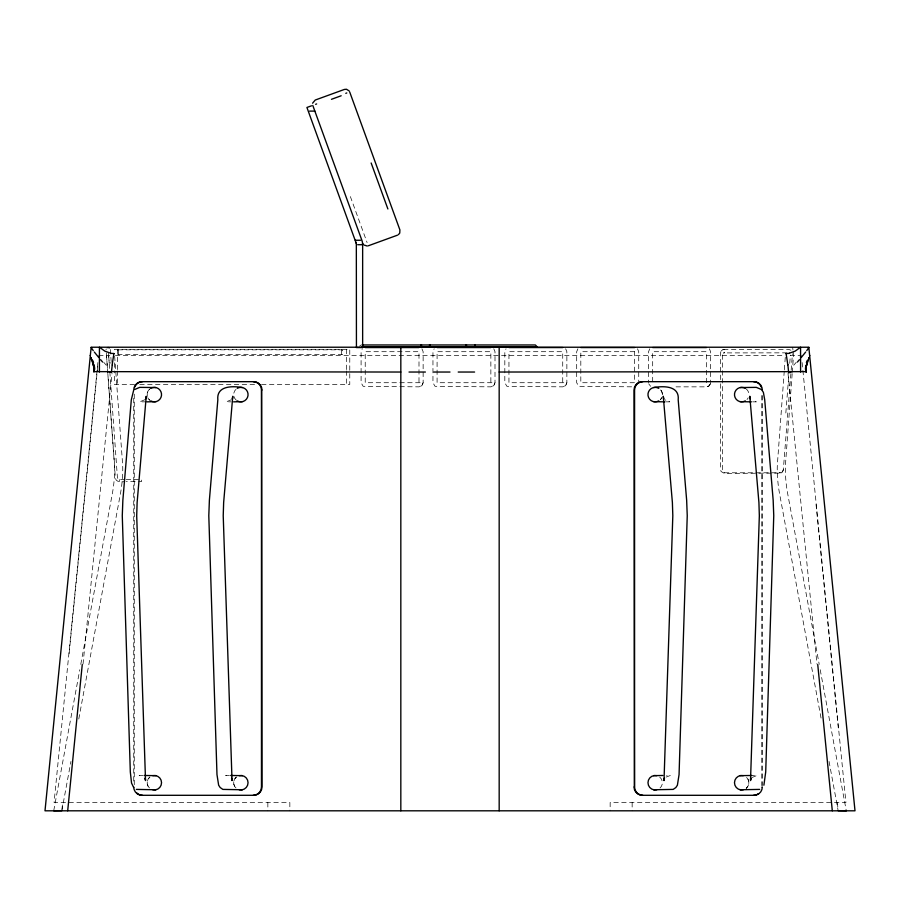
<?xml version="1.0" encoding="UTF-8"?>
<svg xmlns="http://www.w3.org/2000/svg" width="900" height="900" viewBox="0 0 900 900"><rect width="100%" height="100%" fill="white"/><g stroke="black" fill="none" stroke-linecap="round" stroke-linejoin="round"><path stroke-width="0.67" stroke-dasharray="4.5 3.38" d="M784.26 371.048L777.42 463.748A25.852 4.478 84.2 0 0 779.479 493.2L821.216 719.01M784.361 369.697L785.351 356.265M792.169 373.714L785.52 463.725A25.852 4.478 84.2 0 0 787.59 493.189L819.225 664.357M792.259 372.375L793.508 355.5L793.08 351.338M785.835 412.976L788.985 372.994M789.739 363.353L790.391 355.072M720.428 383.782L720.428 469.26L721.102 471.532L724.387 473.4L780.705 473.119L782.46 471.825L783.337 469.586L792.45 353.779M421.92 348.772L423.135 351.697L423.135 382.714L421.706 385.83L418.995 386.854L363.161 386.303L361.091 382.714L361.091 351.697L362.295 348.772M493.785 348.772L495 351.697L495 382.714L493.571 385.83L490.86 386.854L435.026 386.303L432.956 382.714L432.956 351.697L434.16 348.772M565.65 348.772L566.865 351.697L566.865 382.714L565.436 385.83L562.725 386.854L506.891 386.303L504.821 382.714L504.821 351.697L506.025 348.772M61.954 809.426L62.617 802.53M97.886 362.543L54.056 802.53L289.845 802.53L289.845 810.81M69.12 653.524L97.853 365.152M83.036 664.076L111.994 373.399M423.135 382.714L421.92 385.639L418.995 386.854M495 382.714L493.785 385.639L490.86 386.854M566.865 382.714L565.65 385.639L562.725 386.854M783.337 469.586L783.124 470.272C783.855 469.676 781.47 474.142 779.22 473.4M53.741 810.675L79.785 669.724M80.775 664.357L112.41 493.189A25.852 4.478 -84.2 0 0 114.48 463.725L107.831 373.714M61.841 810.697L70.942 761.434M78.784 719.01L120.521 493.2A25.852 4.478 -84.2 0 0 122.58 463.748L115.74 371.048M710.516 383.49L709.166 385.83L706.455 386.854L673.369 386.854M710.449 383.782L708.525 386.303L706.455 386.854M790.909 350.224L788.4 349.312L722.846 349.684L721.114 351.157L720.428 353.16L720.428 382.399M577.89 348.772L576.686 351.697L576.686 382.714L578.756 386.303L634.59 386.854M649.766 348.772L648.551 351.697L648.551 382.714M796.252 362.306L793.721 365.231M721.418 350.764L722.711 349.751M117.63 350.348L118.665 349.312M118.147 349.83L342.011 349.83M359.46 346.219L361.114 344.97M144.833 399.724L139.736 401.85L147.037 401.85M231.368 399.724L226.271 401.85L231.131 401.85M666.101 777.071L670.421 775.474L666.607 775.474M751.826 777.589L756.923 775.474L751.849 775.474M786.949 352.845L724.05 352.912M722.846 349.684L724.331 349.324M723.701 353.036L724.556 352.181L724.095 352.901M779.827 472.702L780.086 472.601A1.823 1.339 1.7 0 1 779.794 472.702L779.681 472.736M723.634 353.059L724.421 352.845M111.274 362.88L109.215 363.026L108.461 352.721L117.439 477.844L118.609 479.441L124.841 479.576M117.63 354.488L342.529 354.488L342.529 350.348L341.494 349.312M98.617 355.5L109.811 355.5M115.414 355.5L784.586 355.5M790.189 355.5L801.383 355.5M420.064 382.714L365.22 382.714L365.22 351.697L418.995 351.697L418.995 382.714L419.985 383.108M491.929 382.714L437.085 382.714L437.085 351.697L490.86 351.697L490.86 382.714L491.85 383.108M563.794 382.714L508.95 382.714L508.95 351.697L562.725 351.697L562.725 382.714L563.715 383.108M134.494 384.469L114.525 384.469L114.525 370.946M139.736 384.469L256.736 384.469M261.551 384.469L349.774 384.469L349.774 349.312L114.525 349.312L114.525 352.024M666.124 401.85L669.769 401.85L664.673 399.724M752.648 401.85L756.293 401.85L753.536 401.299M724.376 472.781L779.22 472.793M126.225 479.576L141.491 479.576L141.491 481.635L126.225 481.635M106.301 352.879L115.38 477.99C115.785 482.558 121.714 481.916 124.841 481.635M142.92 775.474L139.106 775.474L141.874 776.025M229.421 775.474L225.619 775.474L228.375 776.025M724.466 472.793L724.028 472.725M650.621 386.303L648.686 383.782M106.279 365.231L103.748 362.306M709.38 348.772L710.595 351.697L710.595 382.714M637.515 348.772L638.73 351.697L638.73 382.714M350.37 196.594L367.099 242.584M820.215 669.724L846.259 810.675M829.058 761.434L838.159 810.697M802.114 362.543L845.944 802.53L610.155 802.53L610.155 810.81M816.041 504.506L838.305 728.033M792.664 347.22L792.945 349.965M788.006 373.399L816.964 664.076M837.383 802.53L838.046 809.426M114.649 356.265L115.672 370.046M106.515 355.5L107.741 372.375M110.306 349.526L111.184 361.586M762.311 395.561L762.311 785.621M761.771 395.561L761.771 785.621M722.486 354.915L722.486 470.723M706.455 382.714L706.455 351.697L652.68 351.697L652.68 382.714M632.149 802.53L632.149 810.81M346.669 349.312L346.669 369.596M346.669 370.946L346.669 384.469M341.494 350.348L341.494 354.488M267.851 802.53L267.851 810.81M134.269 394.144L134.269 785.621M133.729 398.34L133.729 781.414M119.295 479.576L119.295 481.635M118.665 350.348L118.665 354.488M117.63 349.312L117.63 369.596M117.63 370.946L117.63 384.469M114.525 362.835L114.525 369.596M236.362 400.264A7.234 7.211 -90 0 1 236.362 388.946M659.689 777.049A7.234 7.211 -90 0 1 659.689 788.366M746.201 388.946A7.234 7.211 90 0 1 748.913 394.605M748.204 397.744A7.234 7.211 90 0 1 746.989 399.532M147.836 397.744A7.234 7.211 89.9 0 0 149.839 400.264A7.234 7.211 -90 0 1 149.839 388.946A7.234 7.211 89.9 0 0 147.116 394.605M106.076 349.83A2.115 2.115 0 0 1 106.222 348.896M780.109 472.59L779.389 472.781L780.086 472.601M634.59 351.697L580.815 351.697L580.815 382.714L634.59 382.714L634.59 351.697M236.351 777.049A7.234 7.211 90 0 0 236.351 788.366A7.234 7.211 -89.9 0 1 236.351 777.049M149.85 777.049A7.234 7.211 90 0 0 149.85 788.366A7.234 7.211 -90 0 1 149.85 777.049M662.389 394.605A7.234 7.211 90 0 0 659.678 388.946A7.234 7.211 -90 0 1 662.389 394.605M660.454 399.532A7.234 7.211 90 0 0 661.669 397.744A7.234 7.211 -90 0 1 660.454 399.532M746.19 788.366A7.234 7.211 90 0 0 746.19 777.049A7.234 7.211 -89.9 0 1 746.19 788.366"/><path stroke-width="1.35" d="M806.321 368.438A12.926 7.29 85.2 0 0 806.265 369.63L806.242 372.037A11.362 6.289 84.7 0 1 806.231 371.632L806.153 370.62L806.242 372.037L806.186 371.228M93.836 370.822L93.758 372.037A11.362 6.289 -84.7 0 0 93.769 371.632L400.826 372.037M90.337 355.579L45 810.81L855 810.81L808.819 347.231L91.204 347.22L90.293 355.579A14.389 0.956 60.9 0 1 90.405 355.511L90.405 355.5M67.691 810.81L82.26 664.549M789.041 371.993L788.558 371.734A25.234 2.216 84.3 0 0 787.837 364.534M61.841 810.697L53.719 810.788M806.614 365.715L806.873 364.478L806.738 365.085M806.873 364.478L807.255 362.846M807.12 363.532L808.065 360.338M146.093 397.733L145.789 398.801L146.25 396.248L137.126 502.47L136.699 515.711L145.53 780.581L145.08 778.095L145.541 779.738M232.616 397.733L232.324 398.801L232.774 396.248L223.65 502.47L223.222 515.711L232.031 780.581L231.593 778.095L232.042 779.738M312.57 103.219L315.225 100.046L344.374 89.438L346.511 89.258L349.178 90.956M807.502 362.183L807.705 361.541M808.11 360.338L809.179 357.446L808.819 358.29M663.998 779.738L664.447 778.095L664.009 780.581L672.817 515.711L672.39 502.47L663.266 396.248L663.716 398.801L663.413 397.733M750.499 779.738L750.949 778.095L750.51 780.581L759.341 515.711L758.914 502.47L749.79 396.248L750.24 398.801L749.947 397.733M763.898 785.205L765.709 771.975L773.752 515.711L773.168 500.231L764.719 399.803L763.369 392.31L761.839 390.004M808.875 347.389L806.738 350.651M805.646 352.069L801.191 357.559M797.411 362.036L799.369 359.73M788.67 371.97L791.134 372.037M398.385 234.697L399.757 233.055L399.892 229.894L349.673 91.913M111.364 372.004L110.88 371.745M134.64 389.486L139.736 387.371L155.936 387.551M311.512 105.806L306.923 107.471L356.332 243.562L356.434 347.558L362.644 347.558L362.644 244.71A13.275 13.151 -5.6 0 0 362.588 243.574A13.275 13.151 -15.5 0 1 362.632 244.71L357.671 244.71M315.63 104.299L316.642 103.939M345.791 93.33L346.793 92.959M331.459 99.304L341.179 95.771M368.269 245.801L397.429 235.192M420.907 345.127L421.65 345.127M429.424 345.127L430.166 345.127M789.356 353.194L795.139 351.146L800.561 347.22L800.595 372.037M465.874 345.026L466.616 345.127M759.679 789.401L740.092 789.773M92.7 362.846L93.308 365.085M786.026 353.509L786.87 353.486A12.499 8.179 4.2 0 0 789.413 353.295M653.569 387.551C663.581 385.841 679.658 385.605 678.195 399.803L686.655 500.231L687.24 515.711L679.061 774.619L677.396 785.205L675.855 787.534L673.178 789.401L653.58 789.773M740.104 387.551L756.293 387.371L761.4 389.486M147.037 401.85L155.936 401.659M233.561 401.85L242.46 401.659M653.58 775.654L662.805 775.474M740.092 775.654L751.849 775.474M155.947 789.773L136.35 789.401M242.449 789.773L222.851 789.401L220.174 787.534L218.644 785.205L216.979 774.619L208.8 515.711L209.385 500.231L217.834 399.803C216.371 385.605 232.459 385.841 242.46 387.551M108.866 372.037L111.364 372.037M846.416 810.81L838.159 810.697M309.566 111.105L314.843 111.105M355.252 240.255L360.529 240.255M362.059 344.97L535.354 344.97L536.591 346.219M362.048 346.838L537.21 346.838M365.22 347.558L418.995 347.558M437.085 347.558L490.86 347.558M508.95 347.558L562.725 347.558M580.815 347.558L634.59 347.558M652.68 347.558L706.455 347.558M809.584 355.5L809.64 355.5A14.389 0.956 -60.7 0 1 809.775 355.657M806.209 371.632L499.174 372.037M409.016 372.037L425.407 372.037M433.609 372.037L450 372.037M458.201 372.037L474.593 372.037M261.641 389.959L262.001 787.028A8.269 8.246 90 0 1 253.755 795.296L141.964 795.296A8.269 8.235 89.9 0 1 133.729 787.028M664.909 401.85L653.569 401.659M751.433 401.85L740.104 401.659M144.191 775.474L155.947 775.654M230.692 775.474L242.449 775.654M762.311 389.959A8.269 8.246 89.9 0 0 754.065 381.679L642.274 381.679A8.269 8.246 90 0 0 634.039 389.959L634.399 787.028M761.951 787.028L762.311 787.028A8.269 8.246 -90 0 1 754.065 795.296L642.274 795.296A8.269 8.246 -90 0 1 634.039 787.028M113.974 353.509L113.13 353.486A12.499 8.179 -4.2 0 1 110.587 353.295M367.223 246.037L364.196 245.081M474.615 345.082L475.132 345.127M110.644 353.194L104.861 351.146L99.439 347.22L99.405 372.037M100.631 359.73L102.589 362.036M98.809 357.559L94.354 352.069M93.263 350.651L91.125 347.389M133.672 787.534L131.546 783.067L130.32 771.975L122.276 515.711L122.861 500.231L131.31 399.803L133.729 389.959A8.269 8.246 -90 0 1 141.964 381.679L253.755 381.679A8.269 8.246 -90 0 1 262.001 389.959M91.181 358.29L90.866 357.446L91.935 360.338M91.282 358.673L91.688 359.786M371.149 162.99L387.889 208.98M312.795 105.469L361.856 240.255A13.275 13.151 -4.5 0 1 362.644 244.71A13.275 13.151 -15 0 0 362.588 243.574M91.89 360.338L92.745 362.846M92.295 361.541L92.498 362.183M356.051 242.449L356.332 243.562M92.936 363.532L93.172 364.466M93.127 364.478L93.386 365.715M817.74 664.549L832.309 810.81M93.802 370.012L93.802 369.619A12.926 7.29 -85.2 0 0 93.679 368.438M499.174 347.22L499.174 810.81M400.826 347.22L400.826 810.81M134.843 386.91A8.269 8.246 90 0 1 142.515 381.679M253.215 381.679A8.269 8.246 89.9 0 1 261.461 389.959L261.461 787.028A8.269 8.246 -90 0 1 253.215 795.296M142.515 795.296A8.269 8.246 -90 0 1 136.688 792.877M152.741 775.654A7.234 7.211 -90 0 1 161.55 782.707A7.234 7.211 -90 0 1 152.741 789.773M150.716 388.339A7.234 7.211 89.9 0 1 159.851 389.947A7.234 7.211 89.9 0 1 159.851 399.262A7.234 7.211 89.9 0 1 150.716 400.871M237.251 388.339A7.234 7.211 -90 0 1 246.375 389.947A7.234 7.211 -90 0 1 246.375 399.262A7.234 7.211 -90 0 1 237.24 400.871M239.243 775.654A7.234 7.211 -89.9 0 1 248.051 782.707A7.234 7.211 -89.9 0 1 239.243 789.773M642.814 381.679A8.269 8.246 -90 0 0 634.579 389.959L634.579 787.028A8.269 8.246 89.9 0 0 642.814 795.296M753.525 381.679A8.269 8.246 -90 0 1 761.186 386.91M758.509 793.609A8.269 8.246 90 0 1 753.525 795.296M656.798 789.773A7.234 7.211 -90 0 1 647.977 782.707A7.234 7.211 -90 0 1 656.798 775.654M658.789 400.871A7.234 7.211 -90 0 1 649.654 399.262A7.234 7.211 -90 0 1 649.654 389.947A7.234 7.211 -90 0 1 658.789 388.339M745.312 400.871A7.234 7.211 90 0 1 736.178 399.262A7.234 7.211 90 0 1 736.178 389.947A7.234 7.211 90 0 1 745.312 388.339M743.299 789.773A7.234 7.211 -89.9 0 1 734.479 782.707A7.234 7.211 -89.9 0 1 743.299 775.654M806.107 370.62A12.375 7.447 84.6 0 1 806.096 370.012M805.444 369.428A13.658 7.864 85 0 1 806.006 365.231M805.894 368.257A13.849 7.436 85.8 0 1 806.31 365.445M807.3 360.349A15.39 0.619 -65.7 0 1 806.4 362.509M786.026 353.632A25.009 2.149 84.2 0 1 787.77 364.905M93.87 370.62A12.656 7.324 -84.9 0 0 93.881 370.001A12.375 7.447 -84.6 0 1 93.892 370.62M93.938 364.455A13.815 7.954 -85 0 1 94.703 369.371M93.769 366.728A13.522 7.346 -85.6 0 1 93.949 368.325M93.465 365.636A14.535 7.076 -87.2 0 1 93.668 366.784M93.544 362.498A15.39 0.619 65.7 0 1 92.644 360.349M112.23 364.894A25.009 2.149 -84.2 0 1 113.974 353.621M111.476 371.891A25.223 2.183 -84.3 0 1 112.252 365.006M107.573 347.647A2.115 2.115 0 0 1 109.384 347.929"/></g></svg>
